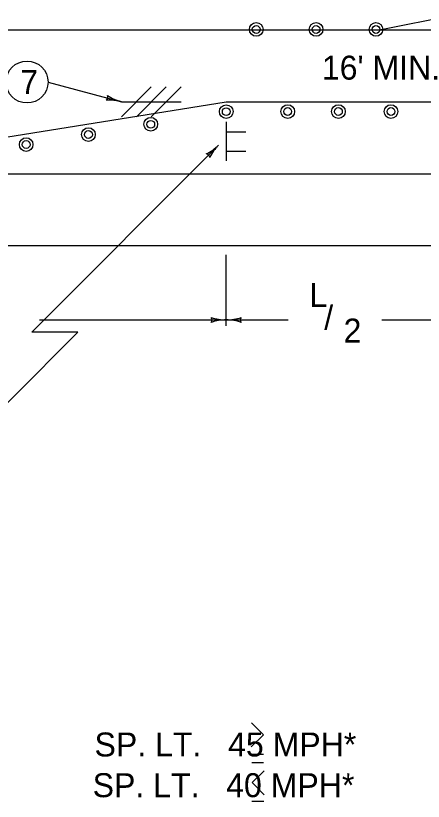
# Model space of a CAD drawing. Extents: x 1000 to 1036.3, y 1000 to 1022.
# Drawn here: x 1022.92 to 1026.32, y 1008.12 to 1014.67 of the extents above; entities that cross this region are included whole.
import ezdxf

# ---------------------------------------------------------------- set-up
doc = ezdxf.new("R2010")
doc.units = 0
doc.layers.add('Level 1', color=7, linetype='Continuous')

msp = doc.modelspace()

# ---------------------------------------------------------------- linework, layer by layer
at = {"layer": 'Level 1'}
for p, q in [((1007.25, 1014.55), (1027.854, 1014.55)), ((1023.801, 1013.825), (1024.0497, 1014.0737)), ((1023.926, 1013.825), (1024.1747, 1014.0737)), ((1024.051, 1013.825), (1024.2997, 1014.0737)), ((1020.9263, 1013.35), (1024.6763, 1013.95)), ((1023.801, 1013.95), (1024.301, 1013.95)), ((1024.6783, 1013.4563), (1024.6783, 1013.7813)), ((1024.6783, 1013.7001), (1024.8408, 1013.7001)), ((1024.6783, 1013.5376), (1024.8408, 1013.5376)), ((1007.25, 1013.35), (1035.25, 1013.35)), ((1007.25, 1012.75), (1035.25, 1012.75)), ((1024.6763, 1012.0803), (1024.6763, 1012.6729)), ((1024.9872, 1008.6706), (1024.887, 1008.7685)), ((1024.8857, 1008.5691), (1024.9872, 1008.6706)), ((1024.888, 1008.5098), (1024.987, 1008.5098)), ((1024.8893, 1008.4376), (1024.987, 1008.4376)), ((1024.892, 1008.2719), (1024.9922, 1008.3699)), ((1024.9935, 1008.1704), (1024.892, 1008.2719)), ((1024.8905, 1008.1154), (1024.9908, 1008.1154))]:
    msp.add_line(p, q, dxfattribs=at)
for points in [[(1026.5568, 1014.6675), (1025.9694, 1014.55)], [(1023.1886, 1014.1146), (1023.801, 1013.95)], [(1024.6763, 1013.95), (1026.5576, 1013.95)], [(1022.3377, 1010.9272), (1023.4384, 1012.0292), (1023.0543, 1012.0292), (1024.6119, 1013.5886)], [(1023.1175, 1012.1303), (1024.6763, 1012.1303)], [(1024.6763, 1012.1303), (1025.1943, 1012.1303)], [(1025.9763, 1012.1303), (1026.5513, 1012.1303)]]:
    msp.add_lwpolyline(points, dxfattribs=at)
for centre, radius in [((1024.9263, 1014.5527), 0.0569), ((1025.4263, 1014.5527), 0.0569), ((1025.9263, 1014.5527), 0.0569), ((1024.9263, 1014.5527), 0.0325), ((1025.4263, 1014.5527), 0.0325), ((1025.9263, 1014.5527), 0.0325), ((1023.0136, 1014.1146), 0.175), ((1024.6763, 1013.8675), 0.0569), ((1024.6763, 1013.8675), 0.0325), ((1025.1895, 1013.8684), 0.0569), ((1025.1895, 1013.8684), 0.0325), ((1025.6127, 1013.8684), 0.0569), ((1025.6127, 1013.8684), 0.0325), ((1026.0513, 1013.8684), 0.0569), ((1026.0513, 1013.8684), 0.0325), ((1024.0463, 1013.7621), 0.0569), ((1024.0463, 1013.7621), 0.0325), ((1023.5263, 1013.6764), 0.0569), ((1023.5263, 1013.6764), 0.0325), ((1023.0063, 1013.5932), 0.0569), ((1023.0063, 1013.5932), 0.0325)]:
    msp.add_circle(centre, radius, dxfattribs=at)
for centre, radius, start, end in [((1023.6576, 1013.9886), 0.0312, 303.73211, 25.84881), ((1023.9024, 1014.3272), 0.3906, 236.30468, 254.95141), ((1023.6996, 1013.5728), 0.3906, 74.95752, 93.6263), ((1023.6996, 1013.5728), 0.3906, 74.94529, 74.95752), ((1024.3355, 1013.8646), 0.3906, 296.38086, 315.02759), ((1024.8883, 1013.3125), 0.3906, 135.0337, 153.70248), ((1024.8883, 1013.3125), 0.3906, 135.02148, 135.0337), ((1024.5069, 1013.4835), 0.0312, 3.8083, 85.92499), ((1024.5278, 1012.1303), 0.0312, 318.7746, 40.89129), ((1024.6763, 1011.7396), 0.3906, 90, 108.66878), ((1024.6763, 1012.5209), 0.3906, 251.34716, 269.99389), ((1024.6763, 1012.5209), 0.3906, 269.98778, 270), ((1024.6763, 1012.5209), 0.3906, 270, 288.66878), ((1024.6763, 1011.7396), 0.3906, 89.98778, 90), ((1024.6763, 1011.7396), 0.3906, 71.34716, 89.99389), ((1024.8249, 1012.1302), 0.0312, 138.7746, 220.89129)]:
    msp.add_arc(centre, radius, start, end, dxfattribs=at)

# ---------------------------------------------------------------- texts
for s, p in [("16' MIN.", (1025.4743, 1014.1343)), ('7', (1022.9569, 1014.0146)), ('L', (1025.3712, 1012.2383)), ('/', (1025.4941, 1012.0492)), ('2', (1025.6559, 1011.9412)), ('SP. LT.   45 MPH*', (1023.5769, 1008.4891)), ('SP. LT.   40 MPH*', (1023.5611, 1008.1497))]:
    msp.add_text(s, height=0.2, dxfattribs=at).set_placement(p)

doc.saveas('drawing.dxf')
